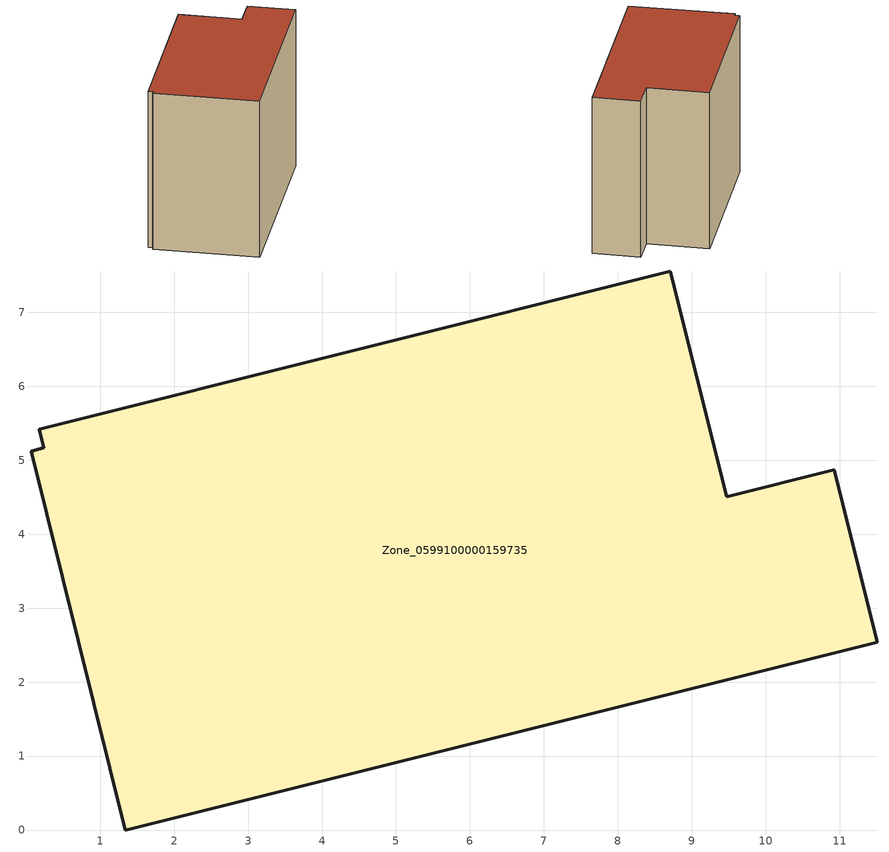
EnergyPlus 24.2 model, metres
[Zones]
Zone_0599100000159735
 floor ground (C_G): 0.06,5.12 0.23,5.17 0.17,5.42 8.71,7.56 9.47,4.51 10.93,4.87 11.51,2.54 1.34,0 z0
 wall outside (C_F): 11.51,2.54 10.93,4.87 9.47,4.51 8.71,7.56 0.17,5.42 0.23,5.17 0.06,5.12 1.34,0 11.51,2.54 z0:8.39
 roof outside (C_R): 0.23,5.17 0.06,5.12 1.34,0 11.51,2.54 10.93,4.87 9.47,4.51 8.71,7.56 0.17,5.42 z8.39
[BUILDING]
Pand.0599100000159735: North Axis=0; Terrain=City; Loads Convergence Tolerance Value=0.04; Temperature Convergence Tolerance Value=0.4; Solar Distribution=FullExterior; Maximum Number of Warmup Days=25; Minimum Number of Warmup Days=1
[Site:Location]
Rotterdam.The.Hague.AP_ZH_NLD Design_Conditions: Latitude=51.96; Longitude=4.45; Time Zone=1; Elevation=-4.5
[SITE:GROUNDTEMPERATURE:BUILDINGSURFACE]
18, 18, 18, 18, 18, 18, 18, 18, 18, 18, 18, 18
[MATERIAL] Thermal Absorptance=0.9; Solar Absorptance=0.7; Visible Absorptance=0.7
Name | Roughness | Thickness | Conductivity | Density | Specific Heat
G.TI.1975-1991 | MediumSmooth | 0.15 | 0.288461 | 540 | 1210
F.TI.1975-1991 | Rough | 0.3 | 0.230769 | 1920 | 840
R.TI.1975-1991 | MediumRough | 0.2 | 0.153846 | 1500 | 1000
[CONSTRUCTION]
C_G: G.TI.1975-1991
C_F: F.TI.1975-1991
C_R: R.TI.1975-1991
[ZONE]
Zone_0599100000159735: Type=1; Multiplier=1; Ceiling Height=Autocalculate; Volume=Autocalculate; Floor Area=autocalculate; Part of Total Floor Area=Yes
[ZONEINFILTRATION:DESIGNFLOWRATE]
Infil_Zone_0599100000159735: Zone or ZoneList or Space or SpaceList=Zone_0599100000159735; Schedule=AlwaysOn; Design Flow Rate Calculation Method=Flow/Area; Flow Rate per Floor Area=0.003; Constant Term Coefficient=1; Temperature Term Coefficient=0; Velocity Term Coefficient=0; Velocity Squared Term Coefficient=0
[HVACTEMPLATE:ZONE:IDEALLOADSAIRSYSTEM]
Zone_0599100000159735: Maximum Heating Supply Air Temperature=50; Minimum Cooling Supply Air Temperature=13; Maximum Heating Supply Air Humidity Ratio=0.0156; Minimum Cooling Supply Air Humidity Ratio=0.0077; Heating Limit=NoLimit; Cooling Limit=NoLimit; Dehumidification Control Type=ConstantSensibleHeatRatio; Cooling Sensible Heat Ratio=0.7; Dehumidification Setpoint=60; Humidification Control Type=None; Humidification Setpoint=30; Outdoor Air Method=None; Outdoor Air Flow Rate per Person=0.00944; Outdoor Air Flow Rate per Zone Floor Area=0; Outdoor Air Flow Rate per Zone=0; Demand Controlled Ventilation Type=None; Outdoor Air Economizer Type=NoEconomizer; Heat Recovery Type=None; Sensible Heat Recovery Effectiveness=0.7; Latent Heat Recovery Effectiveness=0.65
[ZONECONTROL:THERMOSTAT]
ThermostatControl_Zone_0599100000159735: Zone or ZoneList=Zone_0599100000159735; Control Type Schedule=DualSetpointControlType; Control 1=Thermostat_Zone_0599100000159735; Temperature Difference Between Cutout And Setpoint=0
[THERMOSTATSETPOINT:DUALSETPOINT]
Thermostat_Zone_0599100000159735: Heating Setpoint Temperature Schedule=HeatingSetpoint_Zone_0599100000159735; Cooling Setpoint Temperature Schedule=CoolingSetpoint_Zone_0599100000159735
[SCHEDULE:COMPACT]
HeatingSetpoint_Zone_0599100000159735: Through: 12/31, For: AllDays, Until: 24:00, 21
CoolingSetpoint_Zone_0599100000159735: Through: 12/31, For: AllDays, Until: 24:00, 24
DualSetpointControlType: Through: 12/31, For: AllDays, Until: 24:00, 4
AlwaysOn: Through: 12/31, For: AllDays, Until: 24:00, 1
